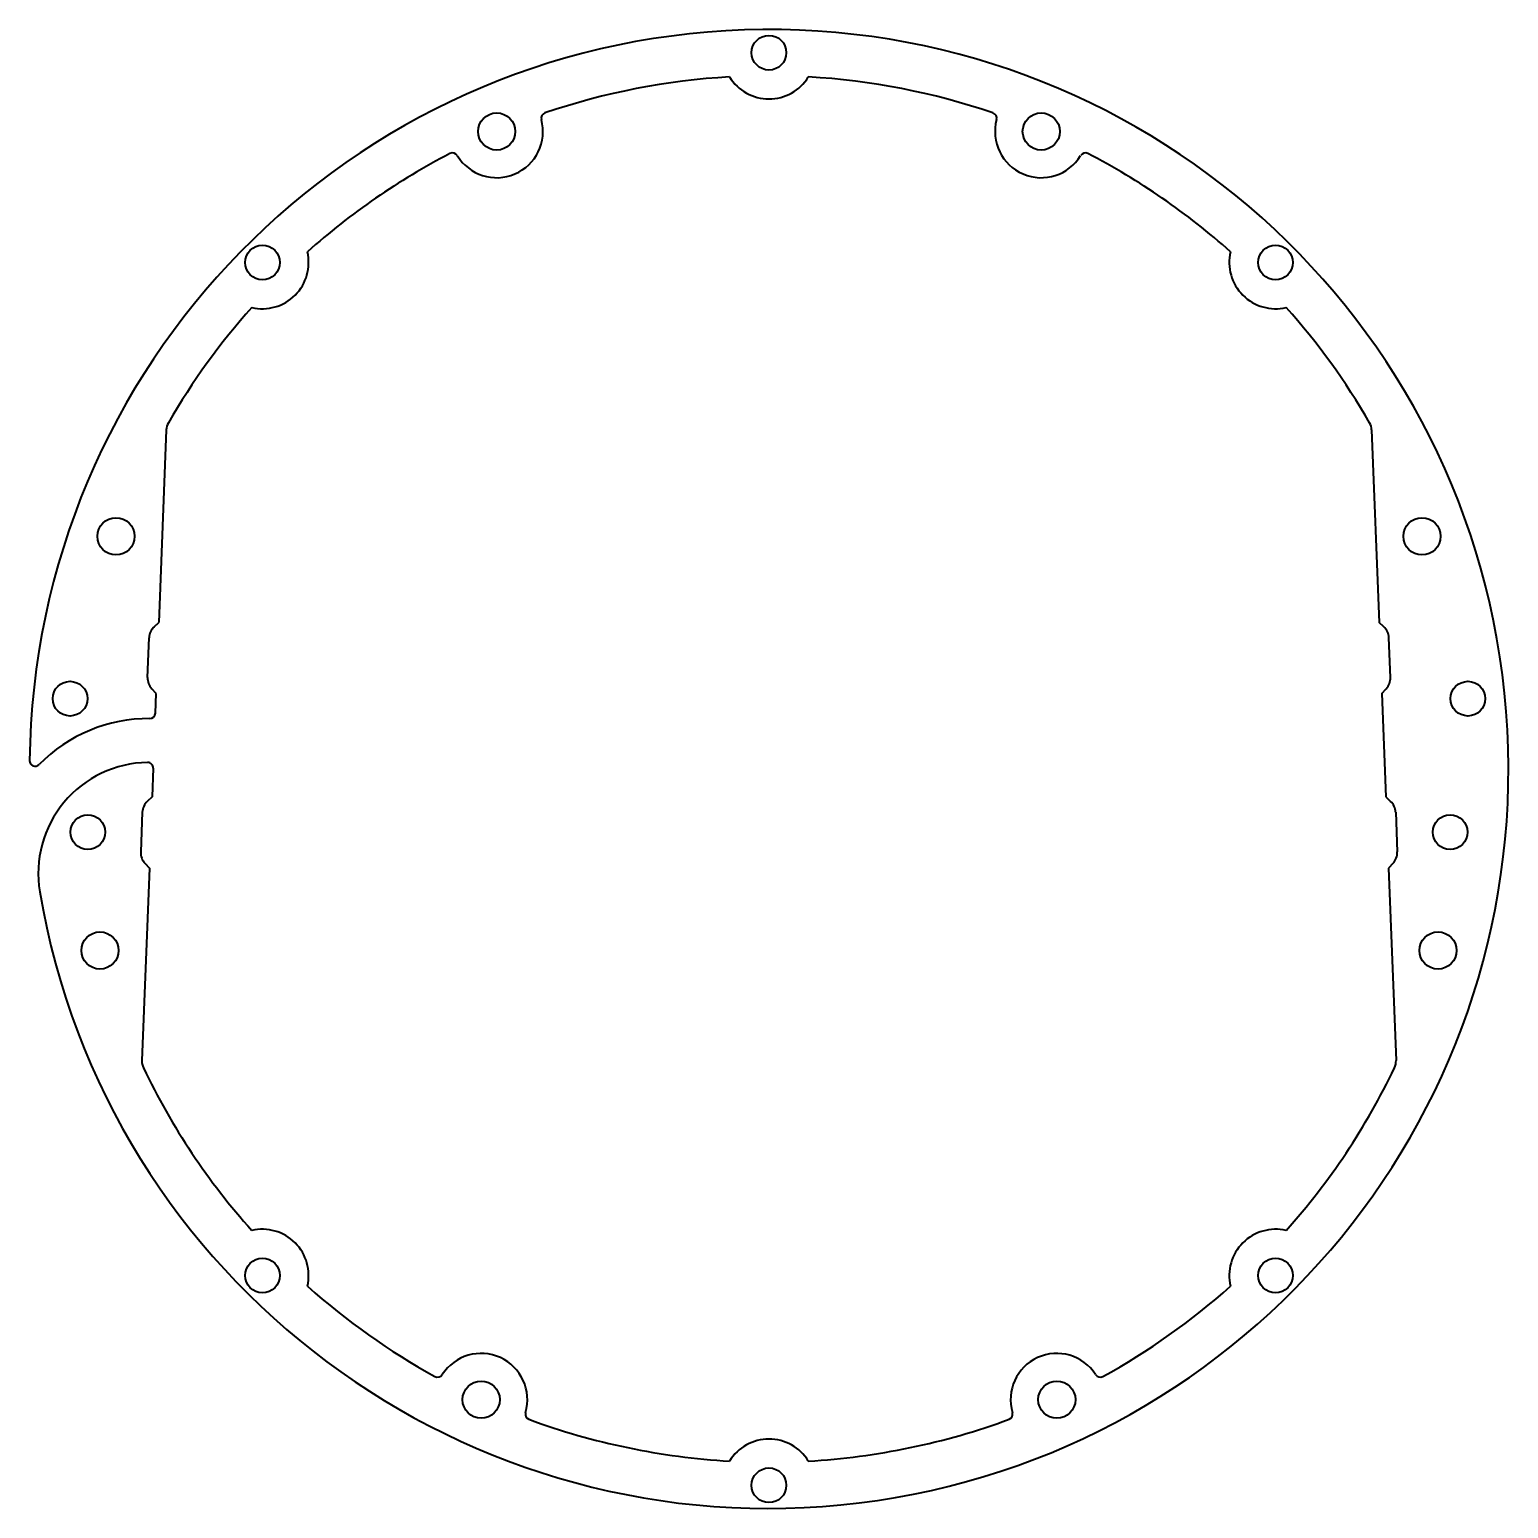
# Model space of a CAD drawing. Header units: inches. Extents: x -4 to 4, y 47 to 55.
import ezdxf

# ---------------------------------------------------------------- set-up
doc = ezdxf.new("R2010")
doc.units = ezdxf.units.IN
doc.header["$MEASUREMENT"] = 0
doc.layers.add('Visible', color=7, linetype='Continuous', lineweight=40)

msp = doc.modelspace()

# ---------------------------------------------------------------- linework, layer by layer
at = {"layer": 'Visible'}
for p, q in [((-3.26, 52.8339), (-3.3003, 51.7931)), ((3.26, 52.8339), (3.3003, 51.7931)), ((-3.3263, 51.769), (-3.3003, 51.7931)), ((3.3263, 51.769), (3.3003, 51.7931)), ((-3.3618, 51.4955), (-3.3535, 51.7099)), ((3.3618, 51.4955), (3.3535, 51.7099)), ((-3.3152, 51.4084), (-3.3393, 51.4345)), ((-3.3193, 51.3018), (-3.3152, 51.4084)), ((3.3152, 51.4084), (3.3393, 51.4345)), ((3.3152, 51.4084), (3.3368, 50.8489)), ((-3.3308, 51.0042), (-3.3368, 50.8489)), ((-3.3368, 50.8489), (-3.3629, 50.8248)), ((3.3368, 50.8489), (3.3629, 50.8248)), ((-3.3901, 50.7657), (-3.3984, 50.5512)), ((3.3901, 50.7657), (3.3984, 50.5512)), ((-3.3758, 50.4902), (-3.3517, 50.4642)), ((3.3758, 50.4902), (3.3517, 50.4642)), ((-3.3517, 50.4642), (-3.3919, 49.4234)), ((3.3517, 50.4642), (3.3919, 49.4234))]:
    msp.add_line(p, q, dxfattribs=at)
for centre, radius in [((0, 54.875), 0.0938), ((-1.4727, 54.4487), 0.1005), ((1.4727, 54.4487), 0.1005), ((-2.74, 53.74), 0.0938), ((2.74, 53.74), 0.0938), ((-3.5325, 52.2587), 0.1005), ((3.5325, 52.2587), 0.1005), ((-3.7809, 51.3805), 0.0938), ((3.7809, 51.3805), 0.0938), ((-3.6848, 50.6585), 0.0938), ((3.6848, 50.6585), 0.0938), ((-3.6191, 50.018), 0.1005), ((3.6191, 50.018), 0.1005), ((-2.74, 48.26), 0.0938), ((2.74, 48.26), 0.0938), ((-1.557, 47.5885), 0.1005), ((1.557, 47.5885), 0.1005), ((0, 47.125), 0.0938)]:
    msp.add_circle(centre, radius, dxfattribs=at)
for centre, radius, start, end in [((0, 51), 4, 189.5584, 179.34641), ((0, 51), 3.75, 93.25462, 108.85272), ((0, 54.875), 0.25, 211.61397, 328.38603), ((0, 51), 3.75, 71.14728, 86.74538), ((-1.4727, 54.4487), 0.25, 211.40642, 14.84215), ((-1.2021, 54.5204), 0.03, 108.85272, 194.84215), ((1.2021, 54.5204), 0.03, 345.15785, 71.14728), ((1.4727, 54.4487), 0.25, 165.15785, 328.59358), ((0, 51), 3.75, 117.39585, 131.74538), ((-1.7117, 54.3028), 0.03, 31.40642, 117.39585), ((1.7117, 54.3028), 0.03, 62.60415, 148.59358), ((0, 51), 3.75, 48.25462, 62.60415), ((-2.74, 53.74), 0.25, 256.61397, 13.38603), ((2.74, 53.74), 0.25, 166.61397, 283.38603), ((0, 51), 3.75, 138.25462, 150.03452), ((0, 51), 3.75, 29.96548, 41.74538), ((-3.1751, 52.8306), 0.085, 150.03452, 177.78485), ((3.1751, 52.8306), 0.085, 2.21515, 29.96548), ((-3.2686, 51.7066), 0.085, 132.78485, 177.78485), ((3.2686, 51.7066), 0.085, 2.21515, 47.21515), ((-3.2769, 51.4922), 0.085, 177.78485, 222.78485), ((3.2769, 51.4922), 0.085, 317.21515, 2.21515), ((-3.3493, 51.3029), 0.03, 269.76666, 357.78485), ((-3.3528, 50.4354), 0.8375, 89.76666, 135.3306), ((-3.9697, 51.0453), 0.03, 179.34641, 315.3306), ((-3.3528, 50.4354), 0.6, 90.80181, 189.5584), ((-3.3608, 51.0054), 0.03, 357.78485, 90.80181), ((-3.3051, 50.7624), 0.085, 132.78485, 177.78485), ((3.3051, 50.7624), 0.085, 2.21515, 47.21515), ((-3.3134, 50.548), 0.085, 177.78485, 222.78485), ((3.3134, 50.548), 0.085, 317.21515, 2.21515), ((-3.307, 49.4201), 0.085, 177.78485, 205.53518), ((0, 51), 3.75, 205.53518, 221.74538), ((0, 51), 3.75, 318.25462, 334.46482), ((3.307, 49.4201), 0.085, 334.46482, 2.21515), ((-2.74, 48.26), 0.25, 346.61397, 103.38603), ((2.74, 48.26), 0.25, 76.61397, 193.38603), ((0, 51), 3.75, 228.25462, 241.19712), ((0, 51), 3.75, 298.80288, 311.74538), ((-1.557, 47.5885), 0.25, 343.75082, 147.18655), ((1.557, 47.5885), 0.25, 32.81345, 196.24918), ((-1.7923, 47.7402), 0.03, 241.19712, 327.18655), ((1.7923, 47.7402), 0.03, 212.81345, 298.80288), ((-1.2881, 47.5101), 0.03, 163.75082, 249.74025), ((0, 51), 3.75, 249.74025, 266.74538), ((0, 51), 3.75, 273.25462, 290.25975), ((1.2881, 47.5101), 0.03, 290.25975, 16.24918), ((0, 47.125), 0.25, 31.61397, 148.38603)]:
    msp.add_arc(centre, radius, start, end, dxfattribs=at)

doc.saveas('drawing.dxf')
